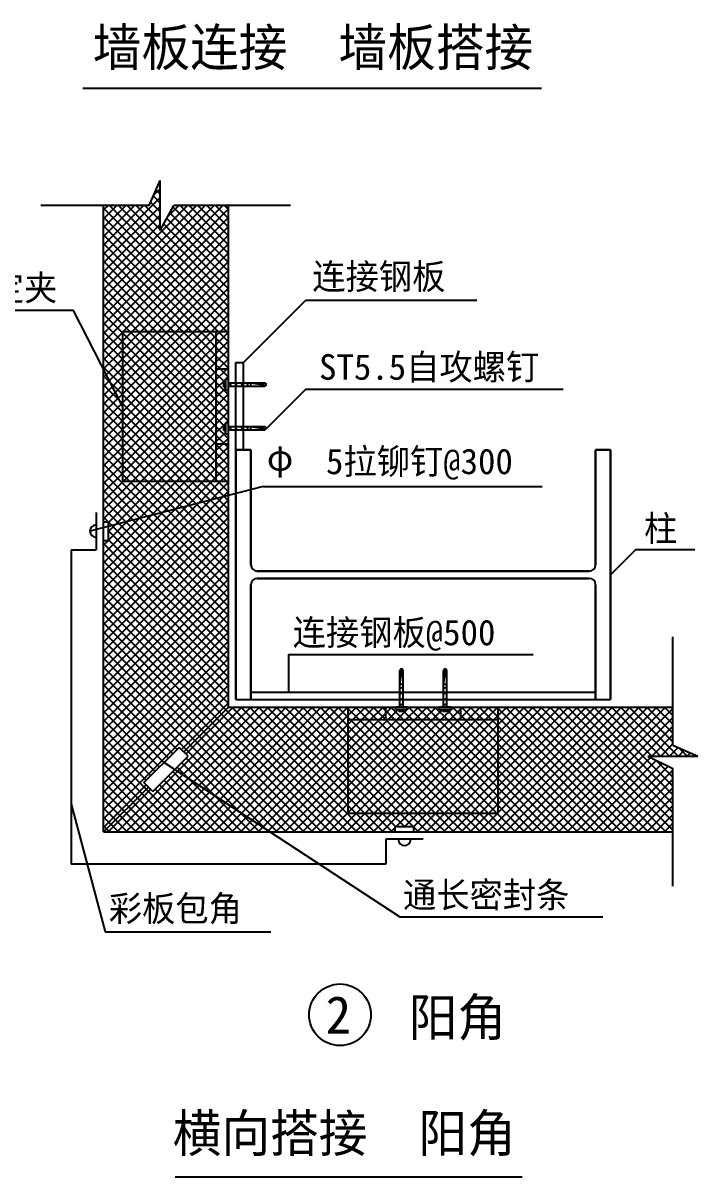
# Model space of a CAD drawing. Header units: metres. Extents: x 2813 to 20978, y 7182 to 30956.
# Drawn here: x 8903 to 14308, y 7182 to 16430 of the extents above; entities that cross this region are included whole.
import ezdxf

# ---------------------------------------------------------------- set-up
doc = ezdxf.new("R2010")
doc.units = ezdxf.units.M
for name, color, linetype in [('1', 2, 'Continuous'), ('2', 3, 'Continuous'), ('4', 5, 'Continuous'), ('5', 6, 'Continuous')]:
    doc.layers.add(name, color=color, linetype=linetype)

msp = doc.modelspace()

# ---------------------------------------------------------------- linework, layer by layer
for p, q in [((9382.24, 15907.04), (13056.43, 15907.04)), ((9697.99, 13958.17), (9697.99, 12758.17)), ((9697.99, 13958.17), (10547.99, 13958.17)), ((10447.99, 13958.17), (10447.99, 12758.17)), ((10447.99, 13658.17), (10547.99, 13658.17)), ((10447.99, 13058.17), (10547.99, 13058.17)), ((9697.99, 12758.17), (10547.99, 12758.17)), ((11507.99, 10098.17), (11507.99, 10948.17)), ((11807.99, 10848.17), (11807.99, 10948.17)), ((12407.99, 10848.17), (12407.99, 10948.17)), ((12707.99, 10098.17), (12707.99, 10948.17)), ((11507.99, 10848.17), (12707.99, 10848.17)), ((11507.99, 10098.17), (12707.99, 10098.17)), ((10120.46, 7182.01), (12899.64, 7182.01))]:
    msp.add_line(p, q)
at = {"layer": '1'}
for p, q in [((9547.99, 9948.17), (9547.99, 14968.17)), ((10547.99, 10948.17), (10547.99, 14968.17)), ((9487.99, 12508.17), (9487.99, 12208.17)), ((9287.99, 12208.17), (9487.99, 12208.17)), ((9287.99, 12208.17), (9287.99, 9688.17)), ((10547.99, 10948.17), (14107.99, 10948.17)), ((9547.99, 9948.17), (14107.99, 9948.17)), ((11807.99, 9888.17), (11807.99, 9688.17)), ((12107.99, 9888.17), (11807.99, 9888.17)), ((11807.99, 9688.17), (9287.99, 9688.17))]:
    msp.add_line(p, q, dxfattribs=at)
msp.add_circle((11441.32, 8481.41), 247.01, dxfattribs=at)
at = {"layer": '2'}
for p, q in [((9913.62, 14968.17), (10000.83, 15168.17)), ((10000.83, 14768.17), (10000.83, 15168.17)), ((9913.62, 14968.17), (9045.16, 14968.17)), ((9913.62, 14968.17), (9045.16, 14968.17)), ((10000.83, 14768.17), (10110.99, 14968.17)), ((11045.16, 14968.17), (10110.99, 14968.17)), ((10667.99, 13708.17), (11167.99, 14208.17)), ((11167.99, 14208.17), (12538.22, 14208.17)), ((9305.66, 14127.12), (8305.66, 14127.12)), ((9697.99, 13358.17), (9305.66, 14127.12)), ((11167.99, 13495.67), (10855.49, 13183.17)), ((11167.99, 13495.67), (13228.47, 13495.67)), ((10824.8, 12715), (9437.99, 12358.17)), ((10824.8, 12715), (13061.42, 12715)), ((9547.99, 12433.17), (9587.99, 12433.17)), ((9587.99, 12283.17), (9587.99, 12433.17)), ((9547.99, 12283.17), (9587.99, 12283.17)), ((13807.99, 12208.17), (13607.99, 12008.17)), ((14283.81, 12208.17), (13807.99, 12208.17)), ((14107.99, 10641.54), (14107.99, 11511.01)), ((14107.99, 10641.54), (14107.99, 11511.01)), ((11027.99, 11368.17), (12987.48, 11368.17)), ((11027.99, 11368.17), (11027.99, 11068.17)), ((10189.41, 10589.59), (10547.99, 10948.17)), ((14107.99, 10641.54), (14307.99, 10555.33)), ((9871.22, 10342.11), (10154.06, 10624.95)), ((9941.93, 10271.39), (10224.77, 10554.24)), ((10224.77, 10554.24), (10154.06, 10624.95)), ((13907.99, 10555.33), (14307.99, 10555.33)), ((13907.99, 10555.33), (14107.99, 10454.98)), ((10032.6, 10503.49), (11921.24, 9267.69)), ((14107.99, 9511.01), (14107.99, 10454.98)), ((9547.99, 9948.17), (9906.57, 10306.75)), ((9941.93, 10271.39), (9871.22, 10342.11)), ((9287.99, 10168.25), (9560.17, 9146.5)), ((12032.99, 9988.17), (11882.99, 9988.17)), ((11882.99, 9948.17), (11882.99, 9988.17)), ((12032.99, 9948.17), (12032.99, 9988.17)), ((11921.24, 9267.69), (13545.36, 9267.69)), ((9560.17, 9146.5), (10886.68, 9146.5))]:
    msp.add_line(p, q, dxfattribs=at)
for centre, start, end in [((9487.99, 12358.17), 90, 270), ((11957.99, 9888.17), 180, 0)]:
    msp.add_arc(centre, 50, start, end, dxfattribs=at)
at = {"layer": '5'}
for p, q in [((9950.85, 15052.06), (10000.83, 15102.04)), ((10000.83, 15058.32), (9967.79, 15091.36)), ((10000.83, 15129.03), (9989.9, 15139.96)), ((9547.99, 14578.49), (9956.25, 14986.75)), ((10000.83, 14916.9), (9924.15, 14993.58)), ((10000.83, 14987.61), (9946.71, 15041.73)), ((9955.22, 14985.71), (10000.83, 15031.33)), ((9547.99, 14932.05), (9584.12, 14968.17)), ((9547.99, 14861.33), (9654.83, 14968.17)), ((9547.99, 14790.62), (9725.54, 14968.17)), ((9547.99, 14719.91), (9796.25, 14968.17)), ((9547.99, 14649.2), (9866.96, 14968.17)), ((9547.99, 14295.65), (10220.51, 14968.17)), ((9547.99, 14224.94), (10291.23, 14968.17)), ((9547.99, 14154.23), (10361.94, 14968.17)), ((9547.99, 14083.52), (10432.65, 14968.17)), ((9547.99, 14012.81), (10503.36, 14968.17)), ((9547.99, 14507.78), (10000.83, 14960.62)), ((10535.29, 13958.17), (9547.99, 14945.47)), ((9547.99, 13942.1), (10547.99, 14942.1)), ((9547.99, 14437.07), (10000.83, 14889.91)), ((10547.99, 14016.18), (9596, 14968.17)), ((10547.99, 14086.89), (9666.71, 14968.17)), ((10547.99, 14157.6), (9737.42, 14968.17)), ((10000.83, 14775.48), (9808.13, 14968.17)), ((10000.83, 14846.19), (9878.85, 14968.17)), ((10066.75, 14885.12), (10149.8, 14968.17)), ((10547.99, 14440.45), (10081.16, 14907.28)), ((10547.99, 14511.16), (10104.61, 14954.54)), ((10547.99, 14581.87), (10161.69, 14968.17)), ((10547.99, 14652.58), (10232.4, 14968.17)), ((10547.99, 14723.29), (10303.11, 14968.17)), ((10547.99, 14794), (10373.82, 14968.17)), ((10547.99, 14864.71), (10444.53, 14968.17)), ((10547.99, 14935.42), (10515.24, 14968.17)), ((10464.58, 13958.17), (9547.99, 14874.76)), ((9547.99, 13871.39), (10547.99, 14871.39)), ((9547.99, 14366.36), (10000.83, 14819.2)), ((10393.87, 13958.17), (9547.99, 14804.05)), ((9705.49, 13958.17), (10547.99, 14800.67)), ((10547.99, 14299.02), (10031.95, 14815.07)), ((10547.99, 14369.73), (10056.56, 14861.17)), ((10323.16, 13958.17), (9547.99, 14733.34)), ((9776.2, 13958.17), (10547.99, 14729.96)), ((10547.99, 14228.31), (10002.29, 14774.02)), ((10252.45, 13958.17), (9547.99, 14662.63)), ((9846.91, 13958.17), (10547.99, 14659.25)), ((10181.74, 13958.17), (9547.99, 14591.92)), ((10111.03, 13958.17), (9547.99, 14521.21)), ((9917.62, 13958.17), (10547.99, 14588.54)), ((10040.32, 13958.17), (9547.99, 14450.5)), ((9988.33, 13958.17), (10547.99, 14517.83)), ((10059.04, 13958.17), (10547.99, 14447.12)), ((9969.61, 13958.17), (9547.99, 14379.79)), ((10129.75, 13958.17), (10547.99, 14376.41)), ((9898.9, 13958.17), (9547.99, 14309.07)), ((10200.46, 13958.17), (10547.99, 14305.7)), ((9828.18, 13958.17), (9547.99, 14238.36)), ((9757.47, 13958.17), (9547.99, 14167.65)), ((10271.17, 13958.17), (10547.99, 14234.99)), ((10341.89, 13958.17), (10547.99, 14164.28)), ((9697.99, 13946.94), (9547.99, 14096.94)), ((10412.6, 13958.17), (10547.99, 14093.57)), ((9697.99, 13876.23), (9547.99, 14026.23)), ((10483.31, 13958.17), (10547.99, 14022.86)), ((9697.99, 13805.52), (9547.99, 13955.52)), ((9547.99, 13800.67), (9697.99, 13950.67)), ((9697.99, 13734.81), (9547.99, 13884.81)), ((9547.99, 13729.96), (9697.99, 13879.96)), ((9697.99, 13950.67), (9705.49, 13958.17)), ((9697.99, 13879.96), (9776.2, 13958.17)), ((9697.99, 13809.25), (9846.91, 13958.17)), ((9697.99, 13738.54), (9917.62, 13958.17)), ((9697.99, 13667.83), (9988.33, 13958.17)), ((9697.99, 13597.12), (10059.04, 13958.17)), ((9697.99, 13526.41), (10129.75, 13958.17)), ((9697.99, 13455.7), (10200.46, 13958.17)), ((9697.99, 13384.99), (10271.17, 13958.17)), ((9697.99, 13314.28), (10341.89, 13958.17)), ((9697.99, 13243.57), (10412.6, 13958.17)), ((10447.99, 13196.94), (9697.99, 13946.94)), ((9697.99, 13172.86), (10447.99, 13922.86)), ((10447.99, 13126.23), (9697.99, 13876.23)), ((10447.99, 13267.65), (9757.47, 13958.17)), ((10447.99, 13338.36), (9828.18, 13958.17)), ((10447.99, 13409.07), (9898.9, 13958.17)), ((10447.99, 13479.79), (9969.61, 13958.17)), ((10447.99, 13550.5), (10040.32, 13958.17)), ((10447.99, 13621.21), (10111.03, 13958.17)), ((10447.99, 13691.92), (10181.74, 13958.17)), ((10447.99, 13762.63), (10252.45, 13958.17)), ((10447.99, 13833.34), (10323.16, 13958.17)), ((10447.99, 13904.05), (10393.87, 13958.17)), ((10447.99, 13922.86), (10483.31, 13958.17)), ((10447.99, 13852.15), (10547.99, 13952.15)), ((10547.99, 13804.05), (10447.99, 13904.05)), ((10447.99, 13781.44), (10547.99, 13881.44)), ((10547.99, 13874.76), (10464.58, 13958.17)), ((10547.99, 13945.47), (10535.29, 13958.17)), ((9697.99, 13664.1), (9547.99, 13814.1)), ((9547.99, 13659.25), (9697.99, 13809.25)), ((9697.99, 13102.15), (10447.99, 13852.15)), ((10447.99, 13055.52), (9697.99, 13805.52)), ((9697.99, 13031.44), (10447.99, 13781.44)), ((10547.99, 13733.34), (10447.99, 13833.34)), ((10447.99, 13710.73), (10547.99, 13810.73)), ((9697.99, 13593.39), (9547.99, 13743.39)), ((9547.99, 13588.54), (9697.99, 13738.54)), ((10447.99, 12984.81), (9697.99, 13734.81)), ((9697.99, 12960.73), (10447.99, 13710.73)), ((10547.99, 13662.63), (10447.99, 13762.63)), ((10481.74, 13658.17), (10447.99, 13691.92)), ((10466.15, 13658.17), (10547.99, 13740.01)), ((10607.99, 13008.17), (10607.99, 13708.17)), ((10607.99, 13708.17), (10667.99, 13708.17)), ((10667.99, 13008.17), (10667.99, 13708.17)), ((9697.99, 13522.68), (9547.99, 13672.68)), ((9547.99, 13517.83), (9697.99, 13667.83)), ((9697.99, 13451.97), (9547.99, 13601.97)), ((9578.52, 13477.65), (9697.99, 13597.12)), ((10447.99, 12914.1), (9697.99, 13664.1)), ((9697.99, 12890.01), (10447.99, 13640.01)), ((10447.99, 13640.01), (10466.15, 13658.17)), ((10447.99, 13569.3), (10536.86, 13658.17)), ((10518.03, 13551.17), (10447.99, 13621.21)), ((10547.99, 13591.92), (10481.74, 13658.17)), ((10527.57, 13578.17), (10547.99, 13598.59)), ((10536.86, 13658.17), (10547.99, 13669.3)), ((9697.99, 13381.26), (9547.99, 13531.26)), ((9613.87, 13442.29), (9697.99, 13526.41)), ((10447.99, 12843.39), (9697.99, 13593.39)), ((9697.99, 12819.3), (10447.99, 13569.3)), ((10447.99, 12772.68), (9697.99, 13522.68)), ((10447.99, 13498.59), (10525.49, 13576.09)), ((10547.99, 13450.5), (10447.99, 13550.5)), ((10447.99, 13427.88), (10525.49, 13505.38)), ((10511.99, 13551.17), (10525.49, 13551.17)), ((10511.99, 13515.17), (10511.99, 13551.17)), ((10511.99, 13515.17), (10525.49, 13515.17)), ((10525.49, 13578.17), (10547.99, 13578.17)), ((10525.49, 13488.17), (10525.49, 13578.17)), ((10547.99, 13488.17), (10547.99, 13578.17)), ((10547.99, 13546.67), (10840.49, 13546.67)), ((10547.99, 13519.67), (10840.49, 13519.67)), ((10570.49, 13519.67), (10561.49, 13546.67)), ((10615.49, 13519.67), (10606.49, 13546.67)), ((10660.49, 13519.67), (10651.49, 13546.67)), ((10705.49, 13519.67), (10696.49, 13546.67)), ((10727.66, 13519.67), (10727.66, 13546.67)), ((10727.66, 13546.67), (10847.99, 13526.42)), ((10855.49, 13533.17), (10840.49, 13546.67)), ((10840.49, 13519.67), (10855.49, 13533.17)), ((9547.99, 13447.12), (9578.52, 13477.65)), ((9697.99, 13310.55), (9547.99, 13460.55)), ((9547.99, 13376.41), (9613.87, 13442.29)), ((9649.23, 13406.94), (9697.99, 13455.7)), ((10391.79, 12758.17), (9697.99, 13451.97)), ((9707.57, 12758.17), (10447.99, 13498.59)), ((9778.28, 12758.17), (10447.99, 13427.88)), ((10547.99, 13379.79), (10447.99, 13479.79)), ((10447.99, 13357.17), (10547.99, 13457.17)), ((10525.49, 13488.17), (10547.99, 13488.17)), ((9547.99, 13305.7), (9649.23, 13406.94)), ((9697.99, 13239.84), (9547.99, 13389.84)), ((9547.99, 13234.99), (9684.58, 13371.58)), ((9697.99, 13169.13), (9547.99, 13319.13)), ((9684.58, 13371.58), (9697.99, 13384.99)), ((10321.08, 12758.17), (9697.99, 13381.26)), ((9848.99, 12758.17), (10447.99, 13357.17)), ((10547.99, 13309.07), (10447.99, 13409.07)), ((10447.99, 13286.46), (10547.99, 13386.46)), ((10547.99, 13238.36), (10447.99, 13338.36)), ((9547.99, 13164.28), (9697.99, 13314.28)), ((9697.99, 13098.41), (9547.99, 13248.41)), ((9547.99, 13093.57), (9697.99, 13243.57)), ((10250.37, 12758.17), (9697.99, 13310.55)), ((10179.66, 12758.17), (9697.99, 13239.84)), ((9919.7, 12758.17), (10447.99, 13286.46)), ((10447.99, 13215.75), (10547.99, 13315.75)), ((10514.47, 13201.17), (10447.99, 13267.65)), ((10525.49, 13138.17), (10525.49, 13228.17)), ((10525.49, 13228.17), (10547.99, 13228.17)), ((10531.12, 13228.17), (10547.99, 13245.04)), ((10547.99, 13138.17), (10547.99, 13228.17)), ((9697.99, 13027.7), (9547.99, 13177.7)), ((9547.99, 13022.86), (9697.99, 13172.86)), ((10108.95, 12758.17), (9697.99, 13169.13)), ((9990.41, 12758.17), (10447.99, 13215.75)), ((10061.12, 12758.17), (10447.99, 13145.04)), ((10447.99, 13145.04), (10525.49, 13222.54)), ((10547.99, 13096.94), (10447.99, 13196.94)), ((10447.99, 13074.33), (10525.49, 13151.83)), ((10511.99, 13165.17), (10511.99, 13201.17)), ((10511.99, 13201.17), (10525.49, 13201.17)), ((10511.99, 13165.17), (10525.49, 13165.17)), ((10525.49, 13138.17), (10547.99, 13138.17)), ((10547.99, 13196.67), (10840.49, 13196.67)), ((10547.99, 13169.67), (10840.49, 13169.67)), ((10570.49, 13169.67), (10561.49, 13196.67)), ((10615.49, 13169.67), (10606.49, 13196.67)), ((10660.49, 13169.67), (10651.49, 13196.67)), ((10705.49, 13169.67), (10696.49, 13196.67)), ((10727.66, 13196.67), (10847.99, 13176.42)), ((10727.66, 13169.67), (10727.66, 13196.67)), ((10855.49, 13183.17), (10840.49, 13196.67)), ((10840.49, 13169.67), (10855.49, 13183.17)), ((9697.99, 12956.99), (9547.99, 13106.99)), ((9547.99, 12952.15), (9697.99, 13102.15)), ((10038.24, 12758.17), (9697.99, 13098.41)), ((10131.84, 12758.17), (10447.99, 13074.33)), ((10516.05, 13058.17), (10447.99, 13126.23)), ((10447.99, 13003.62), (10502.55, 13058.17)), ((10547.99, 12955.52), (10447.99, 13055.52)), ((10502.55, 13058.17), (10547.99, 13103.62)), ((10547.99, 13026.23), (10516.05, 13058.17)), ((9697.99, 12886.28), (9547.99, 13036.28)), ((9547.99, 12881.44), (9697.99, 13031.44)), ((9697.99, 12815.57), (9547.99, 12965.57)), ((9547.99, 12810.73), (9697.99, 12960.73)), ((9967.52, 12758.17), (9697.99, 13027.7)), ((9896.81, 12758.17), (9697.99, 12956.99)), ((10202.55, 12758.17), (10447.99, 13003.62)), ((10447.99, 12932.91), (10547.99, 13032.91)), ((10547.99, 12884.81), (10447.99, 12984.81)), ((10447.99, 12862.2), (10547.99, 12962.2)), ((10607.99, 13008.17), (10727.99, 13008.17)), ((10727.99, 13008.17), (10607.99, 13008.17)), ((10607.99, 11008.17), (10607.99, 13008.17)), ((10607.99, 13008.17), (10607.99, 11008.17)), ((10727.99, 12088.17), (10727.99, 13008.17)), ((10727.99, 13008.17), (10727.99, 12088.17)), ((13487.99, 13008.17), (13607.99, 13008.17)), ((13607.99, 13008.17), (13487.99, 13008.17)), ((13487.99, 13008.17), (13487.99, 12088.17)), ((13487.99, 12088.17), (13487.99, 13008.17)), ((13607.99, 13008.17), (13607.99, 11008.17)), ((13607.99, 11008.17), (13607.99, 13008.17)), ((10547.99, 11894.86), (9547.99, 12894.86)), ((9547.99, 12740.01), (9697.99, 12890.01)), ((9826.1, 12758.17), (9697.99, 12886.28)), ((10273.26, 12758.17), (10447.99, 12932.91)), ((10343.97, 12758.17), (10447.99, 12862.2)), ((10547.99, 12814.1), (10447.99, 12914.1)), ((10447.99, 12791.49), (10547.99, 12891.49)), ((10547.99, 11824.15), (9547.99, 12824.15)), ((9547.99, 12669.3), (9697.99, 12819.3)), ((9755.39, 12758.17), (9697.99, 12815.57)), ((10414.68, 12758.17), (10447.99, 12791.49)), ((10533.21, 12758.17), (10447.99, 12843.39)), ((10462.5, 12758.17), (10447.99, 12772.68)), ((10485.39, 12758.17), (10547.99, 12820.78)), ((9547.99, 12598.59), (9707.57, 12758.17)), ((9547.99, 12527.88), (9778.28, 12758.17)), ((9547.99, 12457.17), (9848.99, 12758.17)), ((9547.99, 12174.33), (10131.84, 12758.17)), ((9547.99, 12103.62), (10202.55, 12758.17)), ((9547.99, 12032.91), (10273.26, 12758.17)), ((9547.99, 11962.2), (10343.97, 12758.17)), ((9547.99, 11891.49), (10414.68, 12758.17)), ((9547.99, 11820.78), (10485.39, 12758.17)), ((10547.99, 11753.44), (9547.99, 12753.44)), ((9547.99, 11750.06), (10547.99, 12750.06)), ((10547.99, 11682.73), (9547.99, 12682.73)), ((9547.99, 11679.35), (10547.99, 12679.35)), ((9587.99, 12426.46), (9919.7, 12758.17)), ((9587.99, 12355.75), (9990.41, 12758.17)), ((9587.99, 12285.04), (10061.12, 12758.17)), ((10547.99, 11965.57), (9755.39, 12758.17)), ((10547.99, 12036.28), (9826.1, 12758.17)), ((10547.99, 12106.99), (9896.81, 12758.17)), ((10547.99, 12177.7), (9967.52, 12758.17)), ((10547.99, 12248.41), (10038.24, 12758.17)), ((10547.99, 12319.13), (10108.95, 12758.17)), ((10547.99, 12389.84), (10179.66, 12758.17)), ((10547.99, 12460.55), (10250.37, 12758.17)), ((10547.99, 12531.26), (10321.08, 12758.17)), ((10547.99, 12601.97), (10391.79, 12758.17)), ((10547.99, 12672.68), (10462.5, 12758.17)), ((10547.99, 12743.39), (10533.21, 12758.17)), ((10547.99, 11612.02), (9547.99, 12612.02)), ((9547.99, 11608.64), (10547.99, 12608.64)), ((10547.99, 11541.31), (9547.99, 12541.31)), ((9547.99, 11537.93), (10547.99, 12537.93)), ((9585.42, 12433.17), (9547.99, 12470.6)), ((9547.99, 11467.22), (10547.99, 12467.22)), ((9547.99, 11396.51), (10547.99, 12396.51)), ((10547.99, 11470.6), (9587.99, 12430.6)), ((9547.99, 11325.8), (10547.99, 12325.8)), ((10547.99, 11399.89), (9587.99, 12359.89)), ((9547.99, 12245.04), (9586.12, 12283.17)), ((10547.99, 11258.47), (9547.99, 12258.47)), ((9547.99, 11255.09), (10547.99, 12255.09)), ((10547.99, 11329.18), (9587.99, 12289.18)), ((10547.99, 11187.75), (9547.99, 12187.75)), ((9547.99, 11184.38), (10547.99, 12184.38)), ((10547.99, 11117.04), (9547.99, 12117.04)), ((9547.99, 11113.67), (10547.99, 12113.67)), ((10547.99, 11046.33), (9547.99, 12046.33)), ((9547.99, 11042.96), (10547.99, 12042.96)), ((13437.99, 12038.17), (10777.99, 12038.17)), ((10777.99, 12038.17), (13437.99, 12038.17)), ((10547.99, 10975.62), (9547.99, 11975.62)), ((9555.91, 10980.17), (10547.99, 11972.25)), ((13437.99, 11978.17), (10777.99, 11978.17)), ((10777.99, 11978.17), (13437.99, 11978.17)), ((10526.36, 10926.54), (9547.99, 11904.91)), ((9591.27, 10944.81), (10547.99, 11901.54)), ((10727.99, 11008.17), (10727.99, 11928.17)), ((10727.99, 11928.17), (10727.99, 11008.17)), ((13487.99, 11928.17), (13487.99, 11008.17)), ((13487.99, 11008.17), (13487.99, 11928.17)), ((10491.01, 10891.19), (9547.99, 11834.2)), ((10455.65, 10855.83), (9547.99, 11763.49)), ((9626.62, 10909.46), (10547.99, 11830.83)), ((9661.98, 10874.1), (10547.99, 11760.12)), ((10420.3, 10820.48), (9547.99, 11692.78)), ((9697.33, 10838.75), (10547.99, 11689.4)), ((10384.94, 10785.12), (9547.99, 11622.07)), ((9732.69, 10803.39), (10547.99, 11618.69)), ((10349.59, 10749.76), (9547.99, 11551.36)), ((10314.23, 10714.41), (9547.99, 11480.65)), ((9768.04, 10768.04), (10547.99, 11547.98)), ((9803.4, 10732.68), (10547.99, 11477.27)), ((10278.88, 10679.05), (9547.99, 11409.94)), ((9838.76, 10697.33), (10547.99, 11406.56)), ((10243.52, 10643.7), (9547.99, 11339.23)), ((9874.11, 10661.97), (10547.99, 11335.85)), ((10208.16, 10608.34), (9547.99, 11268.52)), ((10137.45, 10608.34), (9547.99, 11197.8)), ((9909.47, 10626.61), (10547.99, 11265.14)), ((9944.82, 10591.26), (10547.99, 11194.43)), ((11932.99, 11255.67), (11919.49, 11240.67)), ((11919.49, 11127.84), (11939.74, 11248.17)), ((11919.49, 10948.17), (11919.49, 11240.67)), ((11946.49, 11240.67), (11932.99, 11255.67)), ((11946.49, 10948.17), (11946.49, 11240.67)), ((12282.99, 11255.67), (12269.49, 11240.67)), ((12269.49, 11127.84), (12289.74, 11248.17)), ((12269.49, 10948.17), (12269.49, 11240.67)), ((12296.49, 11240.67), (12282.99, 11255.67)), ((12296.49, 10948.17), (12296.49, 11240.67)), ((10102.1, 10572.99), (9547.99, 11127.09)), ((9980.18, 10555.9), (10547.99, 11123.72)), ((11946.49, 11127.84), (11919.49, 11127.84)), ((11946.49, 11105.67), (11919.49, 11096.67)), ((12296.49, 11127.84), (12269.49, 11127.84)), ((12296.49, 11105.67), (12269.49, 11096.67)), ((10066.74, 10537.63), (9547.99, 11056.38)), ((10015.53, 10520.55), (10547.99, 11053.01)), ((10607.99, 11008.17), (13607.99, 11008.17)), ((10727.99, 11068.17), (13487.99, 11068.17)), ((11946.49, 11060.67), (11919.49, 11051.67)), ((11946.49, 11015.67), (11919.49, 11006.67)), ((12296.49, 11060.67), (12269.49, 11051.67)), ((12296.49, 11015.67), (12269.49, 11006.67)), ((10031.39, 10502.28), (9547.99, 10985.67)), ((9547.99, 10972.25), (9555.91, 10980.17)), ((9547.99, 10901.54), (9591.27, 10944.81)), ((9996.03, 10466.92), (9547.99, 10914.96)), ((9655.29, 9948.17), (10655.29, 10948.17)), ((9726, 9948.17), (10726, 10948.17)), ((9796.71, 9948.17), (10796.71, 10948.17)), ((9867.42, 9948.17), (10867.42, 10948.17)), ((9938.13, 9948.17), (10938.13, 10948.17)), ((10008.84, 9948.17), (11008.84, 10948.17)), ((10079.55, 9948.17), (11079.55, 10948.17)), ((10150.26, 9948.17), (11150.26, 10948.17)), ((10172.35, 10606.66), (10547.99, 10982.3)), ((10207.71, 10571.3), (10584.58, 10948.17)), ((10220.97, 9948.17), (11220.97, 10948.17)), ((10291.68, 9948.17), (11291.68, 10948.17)), ((10362.39, 9948.17), (11362.39, 10948.17)), ((10433.1, 9948.17), (11433.1, 10948.17)), ((10503.82, 9948.17), (11503.82, 10948.17)), ((11504.73, 9948.17), (10526.36, 10926.54)), ((11575.44, 9948.17), (10575.44, 10948.17)), ((11646.15, 9948.17), (10646.15, 10948.17)), ((11507.99, 10157.04), (10716.86, 10948.17)), ((11507.99, 10227.75), (10787.58, 10948.17)), ((11507.99, 10298.47), (10858.29, 10948.17)), ((11507.99, 10369.18), (10929, 10948.17)), ((11507.99, 10439.89), (10999.71, 10948.17)), ((11507.99, 10510.6), (11070.42, 10948.17)), ((11507.99, 10581.31), (11141.13, 10948.17)), ((11507.99, 10652.02), (11211.84, 10948.17)), ((11507.99, 10722.73), (11282.55, 10948.17)), ((11507.99, 10793.44), (11353.26, 10948.17)), ((11507.99, 10864.15), (11423.97, 10948.17)), ((11507.99, 10934.86), (11494.68, 10948.17)), ((11507.99, 10881.64), (11574.53, 10948.17)), ((11594.68, 10848.17), (11507.99, 10934.86)), ((11545.24, 10848.17), (11645.24, 10948.17)), ((11665.39, 10848.17), (11565.39, 10948.17)), ((11615.95, 10848.17), (11715.95, 10948.17)), ((11736.1, 10848.17), (11636.1, 10948.17)), ((11686.66, 10848.17), (11786.66, 10948.17)), ((11806.81, 10848.17), (11706.81, 10948.17)), ((11807.99, 10917.7), (11777.52, 10948.17)), ((11807.99, 10898.8), (11857.37, 10948.17)), ((11877.52, 10848.17), (11807.99, 10917.7)), ((11828.08, 10848.17), (11905.58, 10925.67)), ((11948.24, 10848.17), (11848.24, 10948.17)), ((11977.99, 10948.17), (11887.99, 10948.17)), ((11887.99, 10925.67), (11887.99, 10948.17)), ((11977.99, 10925.67), (11887.99, 10925.67)), ((11898.79, 10848.17), (11976.29, 10925.67)), ((11914.99, 10912.17), (11914.99, 10925.67)), ((11946.49, 10970.67), (11919.49, 10961.67)), ((11950.99, 10912.17), (11950.99, 10925.67)), ((12018.95, 10848.17), (11950.99, 10916.13)), ((11969.5, 10848.17), (12069.5, 10948.17)), ((11977.99, 10925.67), (11977.99, 10948.17)), ((11977.99, 10927.37), (11998.79, 10948.17)), ((12089.66, 10848.17), (11989.66, 10948.17)), ((12040.21, 10848.17), (12140.21, 10948.17)), ((12160.37, 10848.17), (12060.37, 10948.17)), ((12110.92, 10848.17), (12210.92, 10948.17)), ((12231.08, 10848.17), (12131.08, 10948.17)), ((12181.63, 10848.17), (12259.13, 10925.67)), ((12301.79, 10848.17), (12201.79, 10948.17)), ((12327.99, 10948.17), (12237.99, 10948.17)), ((12237.99, 10925.67), (12237.99, 10948.17)), ((12327.99, 10925.67), (12237.99, 10925.67)), ((12252.34, 10848.17), (12352.34, 10948.17)), ((12264.99, 10912.17), (12264.99, 10925.67)), ((12296.49, 10970.67), (12269.49, 10961.67)), ((12300.99, 10912.17), (12300.99, 10925.67)), ((12372.5, 10848.17), (12300.99, 10919.68)), ((12323.05, 10848.17), (12407.99, 10933.11)), ((12327.99, 10925.67), (12327.99, 10948.17)), ((12407.99, 10883.39), (12343.21, 10948.17)), ((12407.99, 10933.11), (12423.05, 10948.17)), ((12407.99, 10862.4), (12493.77, 10948.17)), ((12513.92, 10848.17), (12413.92, 10948.17)), ((12464.48, 10848.17), (12564.48, 10948.17)), ((12584.63, 10848.17), (12484.63, 10948.17)), ((12535.19, 10848.17), (12635.19, 10948.17)), ((12655.34, 10848.17), (12555.34, 10948.17)), ((12605.9, 10848.17), (12705.9, 10948.17)), ((12625.14, 9948.17), (13625.14, 10948.17)), ((12707.99, 10866.23), (12626.05, 10948.17)), ((12695.85, 9948.17), (13695.85, 10948.17)), ((12707.99, 10936.94), (12696.76, 10948.17)), ((12707.99, 10879.56), (12776.61, 10948.17)), ((12707.99, 10808.85), (12847.32, 10948.17)), ((12707.99, 10738.13), (12918.03, 10948.17)), ((12707.99, 10667.42), (12988.74, 10948.17)), ((12707.99, 10596.71), (13059.45, 10948.17)), ((12707.99, 10526), (13130.16, 10948.17)), ((12707.99, 10455.29), (13200.87, 10948.17)), ((12707.99, 10384.58), (13271.58, 10948.17)), ((12707.99, 10313.87), (13342.29, 10948.17)), ((12707.99, 10243.16), (13413, 10948.17)), ((12707.99, 10172.45), (13483.71, 10948.17)), ((12707.99, 10101.74), (13554.43, 10948.17)), ((13696.76, 9948.17), (12707.99, 10936.94)), ((12766.56, 9948.17), (13766.56, 10948.17)), ((13767.47, 9948.17), (12767.47, 10948.17)), ((12837.27, 9948.17), (13837.27, 10948.17)), ((13838.18, 9948.17), (12838.18, 10948.17)), ((12907.98, 9948.17), (13907.98, 10948.17)), ((13908.9, 9948.17), (12908.9, 10948.17)), ((12978.69, 9948.17), (13978.69, 10948.17)), ((13979.61, 9948.17), (12979.61, 10948.17)), ((13049.4, 9948.17), (14049.4, 10948.17)), ((14050.32, 9948.17), (13050.32, 10948.17)), ((13120.11, 9948.17), (14107.99, 10936.05)), ((14107.99, 9961.21), (13121.03, 10948.17)), ((14107.99, 10031.92), (13191.74, 10948.17)), ((14107.99, 10102.63), (13262.45, 10948.17)), ((14107.99, 10173.34), (13333.16, 10948.17)), ((14107.99, 10244.05), (13403.87, 10948.17)), ((14107.99, 10314.76), (13474.58, 10948.17)), ((13938.13, 10555.33), (13545.29, 10948.17)), ((14008.84, 10555.33), (13616, 10948.17)), ((14079.55, 10555.33), (13686.71, 10948.17)), ((14150.26, 10555.33), (13757.42, 10948.17)), ((14107.99, 10668.31), (13828.13, 10948.17)), ((14107.99, 10739.02), (13898.85, 10948.17)), ((14107.99, 10809.73), (13969.56, 10948.17)), ((14107.99, 10880.45), (14040.27, 10948.17)), ((9547.99, 10830.83), (9626.62, 10909.46)), ((9547.99, 10760.12), (9661.98, 10874.1)), ((9960.68, 10431.57), (9547.99, 10844.25)), ((9547.99, 10689.4), (9697.33, 10838.75)), ((11292.6, 9948.17), (10420.3, 10820.48)), ((11363.31, 9948.17), (10455.65, 10855.83)), ((11434.02, 9948.17), (10491.01, 10891.19)), ((10574.53, 9948.17), (11507.99, 10881.64)), ((11523.97, 10848.17), (11507.99, 10864.15)), ((11507.99, 10810.93), (11545.24, 10848.17)), ((11507.99, 10740.22), (11615.95, 10848.17)), ((11507.99, 10669.51), (11686.66, 10848.17)), ((11507.99, 10598.8), (11757.37, 10848.17)), ((11507.99, 10528.08), (11828.08, 10848.17)), ((11507.99, 10457.37), (11898.79, 10848.17)), ((11507.99, 10386.66), (11969.5, 10848.17)), ((11507.99, 10315.95), (12040.21, 10848.17)), ((11507.99, 10245.24), (12110.92, 10848.17)), ((11507.99, 10174.53), (12181.63, 10848.17)), ((11507.99, 10103.82), (12252.34, 10848.17)), ((12273.97, 10098.17), (11523.97, 10848.17)), ((11573.05, 10098.17), (12323.05, 10848.17)), ((12344.68, 10098.17), (11594.68, 10848.17)), ((11643.77, 10098.17), (12393.77, 10848.17)), ((12415.39, 10098.17), (11665.39, 10848.17)), ((11714.48, 10098.17), (12464.48, 10848.17)), ((12486.1, 10098.17), (11736.1, 10848.17)), ((11757.37, 10848.17), (11807.99, 10898.8)), ((11785.19, 10098.17), (12535.19, 10848.17)), ((12556.81, 10098.17), (11806.81, 10848.17)), ((11855.9, 10098.17), (12605.9, 10848.17)), ((12627.52, 10098.17), (11877.52, 10848.17)), ((11950.99, 10912.17), (11914.99, 10912.17)), ((11926.61, 10098.17), (12676.61, 10848.17)), ((12698.24, 10098.17), (11948.24, 10848.17)), ((12707.99, 10159.13), (12018.95, 10848.17)), ((12707.99, 10229.84), (12089.66, 10848.17)), ((12707.99, 10300.55), (12160.37, 10848.17)), ((12707.99, 10371.26), (12231.08, 10848.17)), ((12300.99, 10912.17), (12264.99, 10912.17)), ((12707.99, 10441.97), (12301.79, 10848.17)), ((12707.99, 10512.68), (12372.5, 10848.17)), ((12393.77, 10848.17), (12407.99, 10862.4)), ((12443.21, 10848.17), (12407.99, 10883.39)), ((12707.99, 10583.39), (12443.21, 10848.17)), ((12707.99, 10654.1), (12513.92, 10848.17)), ((12707.99, 10724.81), (12584.63, 10848.17)), ((12707.99, 10795.52), (12655.34, 10848.17)), ((12676.61, 10848.17), (12707.99, 10879.56)), ((13626.05, 9948.17), (12707.99, 10866.23)), ((13190.82, 9948.17), (14107.99, 10865.34)), ((9547.99, 10618.69), (9732.69, 10803.39)), ((9925.32, 10396.21), (9547.99, 10773.54)), ((9547.99, 10547.98), (9768.04, 10768.04)), ((9547.99, 10477.27), (9803.4, 10732.68)), ((11151.18, 9948.17), (10349.59, 10749.76)), ((11221.89, 9948.17), (10384.94, 10785.12)), ((10645.24, 9948.17), (11507.99, 10810.93)), ((10715.95, 9948.17), (11507.99, 10740.22)), ((12203.26, 10098.17), (11507.99, 10793.44)), ((11997.32, 10098.17), (12707.99, 10808.85)), ((12068.03, 10098.17), (12707.99, 10738.13)), ((13555.34, 9948.17), (12707.99, 10795.52)), ((13261.53, 9948.17), (14107.99, 10794.63)), ((9889.97, 10360.86), (9547.99, 10702.83)), ((9547.99, 10406.56), (9838.76, 10697.33)), ((9547.99, 10335.85), (9874.11, 10661.97)), ((10939.05, 9948.17), (10243.52, 10643.7)), ((11009.76, 9948.17), (10278.88, 10679.05)), ((11080.47, 9948.17), (10314.23, 10714.41)), ((10786.66, 9948.17), (11507.99, 10669.51)), ((12132.55, 10098.17), (11507.99, 10722.73)), ((12061.84, 10098.17), (11507.99, 10652.02)), ((12138.74, 10098.17), (12707.99, 10667.42)), ((13484.63, 9948.17), (12707.99, 10724.81)), ((13413.92, 9948.17), (12707.99, 10654.1)), ((13939.41, 10555.33), (14107.99, 10723.92)), ((14010.12, 10555.33), (14107.99, 10653.21)), ((9889.97, 10290.15), (9547.99, 10632.12)), ((9547.99, 10265.14), (9909.47, 10626.61)), ((9547.99, 10194.43), (9944.82, 10591.26)), ((9854.61, 10254.79), (9547.99, 10561.41)), ((9547.99, 10123.72), (9980.18, 10555.9)), ((10868.34, 9948.17), (10208.16, 10608.34)), ((10857.37, 9948.17), (11507.99, 10598.8)), ((11991.13, 10098.17), (11507.99, 10581.31)), ((12209.45, 10098.17), (12707.99, 10596.71)), ((13343.21, 9948.17), (12707.99, 10583.39)), ((13332.24, 9948.17), (13928.47, 10544.4)), ((14080.83, 10555.33), (14149.36, 10623.87)), ((14151.54, 10555.33), (14198.21, 10602.01)), ((14220.97, 10555.33), (14157.34, 10618.97)), ((14222.25, 10555.33), (14248.48, 10581.57)), ((14291.68, 10555.33), (14279.94, 10567.08)), ((14292.96, 10555.33), (14297.57, 10559.95)), ((9547.99, 10053.01), (10015.53, 10520.55)), ((9819.26, 10219.43), (9547.99, 10490.7)), ((10656.2, 9948.17), (10137.45, 10466.92)), ((10726.92, 9948.17), (10172.81, 10502.28)), ((10797.63, 9948.17), (10208.16, 10537.63)), ((10928.08, 9948.17), (11507.99, 10528.08)), ((10998.79, 9948.17), (11507.99, 10457.37)), ((11920.42, 10098.17), (11507.99, 10510.6)), ((12280.16, 10098.17), (12707.99, 10526)), ((12350.87, 10098.17), (12707.99, 10455.29)), ((13272.5, 9948.17), (12707.99, 10512.68)), ((13402.95, 9948.17), (13974.93, 10520.15)), ((13473.66, 9948.17), (14020.93, 10495.44)), ((13544.37, 9948.17), (14067.57, 10471.37)), ((14107.99, 10385.47), (13974.33, 10519.14)), ((9783.9, 10184.08), (9547.99, 10419.99)), ((10444.07, 9948.17), (10031.39, 10360.86)), ((10514.78, 9948.17), (10066.74, 10396.21)), ((10585.49, 9948.17), (10102.1, 10431.57)), ((11069.5, 9948.17), (11507.99, 10386.66)), ((11849.71, 10098.17), (11507.99, 10439.89)), ((11779, 10098.17), (11507.99, 10369.18)), ((12421.58, 10098.17), (12707.99, 10384.58)), ((13201.79, 9948.17), (12707.99, 10441.97)), ((13131.08, 9948.17), (12707.99, 10371.26)), ((13615.09, 9948.17), (14107.99, 10441.08)), ((13685.8, 9948.17), (14107.99, 10370.37)), ((9748.54, 10148.72), (9547.99, 10349.28)), ((9547.99, 9982.3), (9889.51, 10323.81)), ((9713.19, 10113.37), (9547.99, 10278.57)), ((9584.58, 9948.17), (9924.86, 10288.46)), ((10231.94, 9948.17), (9889.97, 10290.15)), ((10302.65, 9948.17), (9960.68, 10290.15)), ((10373.36, 9948.17), (9996.03, 10325.5)), ((11140.21, 9948.17), (11507.99, 10315.95)), ((11708.29, 10098.17), (11507.99, 10298.47)), ((12492.29, 10098.17), (12707.99, 10313.87)), ((13060.37, 9948.17), (12707.99, 10300.55)), ((13756.51, 9948.17), (14107.99, 10299.66)), ((9677.83, 10078.01), (9547.99, 10207.86)), ((10019.81, 9948.17), (9783.9, 10184.08)), ((10090.52, 9948.17), (9819.26, 10219.43)), ((10161.23, 9948.17), (9854.61, 10254.79)), ((11210.92, 9948.17), (11507.99, 10245.24)), ((11281.63, 9948.17), (11507.99, 10174.53)), ((11637.58, 10098.17), (11507.99, 10227.75)), ((12563, 10098.17), (12707.99, 10243.16)), ((12989.66, 9948.17), (12707.99, 10229.84)), ((13827.22, 9948.17), (14107.99, 10228.95)), ((9642.48, 10042.66), (9547.99, 10137.14)), ((9878.39, 9948.17), (9713.19, 10113.37)), ((9949.1, 9948.17), (9748.54, 10148.72)), ((11352.34, 9948.17), (11507.99, 10103.82)), ((11423.05, 9948.17), (11573.05, 10098.17)), ((11493.77, 9948.17), (11643.77, 10098.17)), ((11566.86, 10098.17), (11507.99, 10157.04)), ((11564.48, 9948.17), (11714.48, 10098.17)), ((11716.86, 9948.17), (11566.86, 10098.17)), ((11635.19, 9948.17), (11785.19, 10098.17)), ((11787.58, 9948.17), (11637.58, 10098.17)), ((11705.9, 9948.17), (11855.9, 10098.17)), ((11858.29, 9948.17), (11708.29, 10098.17)), ((11776.61, 9948.17), (11926.61, 10098.17)), ((11889, 9988.17), (11779, 10098.17)), ((11959.71, 9988.17), (11849.71, 10098.17)), ((11887.32, 9988.17), (11997.32, 10098.17)), ((12030.42, 9988.17), (11920.42, 10098.17)), ((11958.03, 9988.17), (12068.03, 10098.17)), ((12141.13, 9948.17), (11991.13, 10098.17)), ((12028.74, 9988.17), (12138.74, 10098.17)), ((12059.45, 9948.17), (12209.45, 10098.17)), ((12211.84, 9948.17), (12061.84, 10098.17)), ((12130.16, 9948.17), (12280.16, 10098.17)), ((12282.55, 9948.17), (12132.55, 10098.17)), ((12200.87, 9948.17), (12350.87, 10098.17)), ((12353.26, 9948.17), (12203.26, 10098.17)), ((12271.58, 9948.17), (12421.58, 10098.17)), ((12423.97, 9948.17), (12273.97, 10098.17)), ((12342.29, 9948.17), (12492.29, 10098.17)), ((12494.68, 9948.17), (12344.68, 10098.17)), ((12413, 9948.17), (12563, 10098.17)), ((12565.39, 9948.17), (12415.39, 10098.17)), ((12483.71, 9948.17), (12633.71, 10098.17)), ((12636.1, 9948.17), (12486.1, 10098.17)), ((12554.43, 9948.17), (12704.43, 10098.17)), ((12706.81, 9948.17), (12556.81, 10098.17)), ((12777.52, 9948.17), (12627.52, 10098.17)), ((12633.71, 10098.17), (12707.99, 10172.45)), ((12848.24, 9948.17), (12698.24, 10098.17)), ((12704.43, 10098.17), (12707.99, 10101.74)), ((12918.95, 9948.17), (12707.99, 10159.13)), ((13897.93, 9948.17), (14107.99, 10158.24)), ((13968.64, 9948.17), (14107.99, 10087.53)), ((9607.12, 10007.3), (9547.99, 10066.43)), ((9571.77, 9971.95), (9547.99, 9995.72)), ((9666.25, 9948.17), (9607.12, 10007.3)), ((9736.97, 9948.17), (9642.48, 10042.66)), ((9807.68, 9948.17), (9677.83, 10078.01)), ((14039.35, 9948.17), (14107.99, 10016.81)), ((9595.54, 9948.17), (9571.77, 9971.95)), ((11847.32, 9948.17), (11882.99, 9983.85)), ((12070.42, 9948.17), (12032.99, 9985.6))]:
    msp.add_line(p, q, dxfattribs=at)
for centre, start, end in [((10777.99, 12088.17), 180, 270), ((10777.99, 12088.17), 180, 270), ((13437.99, 12088.17), 270, 0), ((13437.99, 12088.17), 270, 0), ((10777.99, 11928.17), 90, 180), ((10777.99, 11928.17), 90, 180), ((13437.99, 11928.17), 0, 90), ((13437.99, 11928.17), 0, 90)]:
    msp.add_arc(centre, 50, start, end, dxfattribs=at)

# ---------------------------------------------------------------- texts
at = {"layer": '4'}
for s, height, p in [('墙板连接  墙板搭接', 300, (9460.77, 16085.62)), ('连接钢板', 205, (11219.64, 14296.28)), ('固定夹', 205, (8378.03, 14205.66)), ('ST5.5自攻螺钉', 205, (11273.85, 13571.01)), ('   5拉铆钉@300', 205, (10910.66, 12814.51)), ('φ', 205, (10855.1, 12843.37)), ('柱', 205, (13876.5, 12277.7)), ('连接钢板@500', 205, (11062.27, 11443.17)), ('通长密封条', 205, (11946.15, 9339.48)), ('彩板包角', 205, (9589.32, 9230.29)), ('2', 300, (11326.19, 8331.41)), ('阳角', 300, (11991.35, 8311.45)), ('横向搭接  阳角', 300, (10101.28, 7382.26))]:
    msp.add_text(s, height=height, dxfattribs=at).set_placement(p)

doc.saveas('drawing.dxf')
